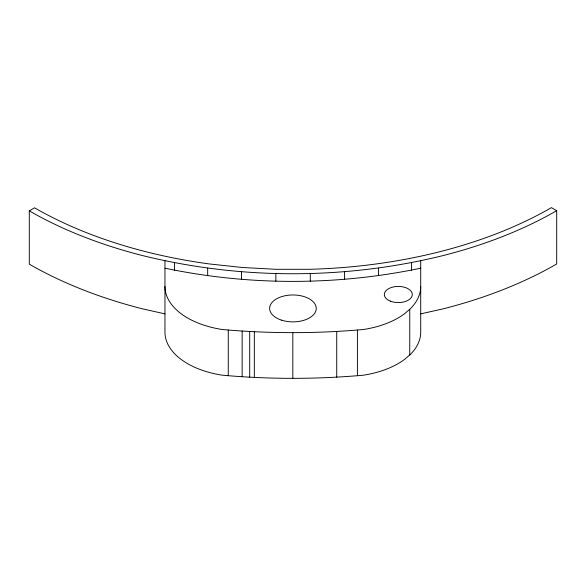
<?xml version="1.0" encoding="UTF-8"?>
<svg xmlns="http://www.w3.org/2000/svg" width="586" height="586" viewBox="0 0 586 586"><rect width="100%" height="100%" fill="white"/><g stroke="black" fill="none" stroke-linecap="round" stroke-linejoin="round"><path stroke-width="0.88" d="M164.959 313.862L142.413 308.829A372.93 215.311 0 0 1 29.3 264.154L29.3 210.865L34.574 207.818A365.459 210.997 0 0 0 209.385 263.949L242.575 267.516L276.189 269.304L309.943 269.289A365.459 210.997 0 0 0 551.419 207.627L556.7 210.674L556.7 263.964A372.93 215.311 0 0 1 443.683 308.719L420.711 313.869M29.3 210.865A372.93 215.311 0 0 0 142.413 255.54C240.868 279.852 345.249 279.822 443.683 255.43A372.93 215.311 0 0 0 556.7 210.674M164.959 268.183C248.947 285.785 336.716 285.778 420.711 268.19M164.959 286.451A77.198 44.573 0 0 0 222.175 329.5C269.15 333.683 316.521 333.683 363.488 329.5A77.198 44.573 0 0 0 404.758 313.583L410.368 308.734A77.198 44.573 0 0 0 420.711 286.451M164.959 260.572L164.959 332.123A77.198 44.573 0 0 0 222.175 375.179C269.15 379.398 316.513 379.398 363.488 375.179A77.198 44.573 0 0 0 404.758 359.255L410.368 354.413A77.198 44.573 0 0 0 420.711 332.123L420.711 260.58M411.57 262.631L411.57 270.241M409.753 309.262L409.753 354.94M378.446 268.08L378.446 275.691M357.409 330.079L357.409 375.751M344.59 271.75L344.59 279.361M336.738 331.478L336.738 377.157M310.294 273.596L310.294 281.207M292.832 332.577L292.832 378.373M275.845 273.611L275.845 281.221M254.324 331.72L254.324 377.391M249.709 331.53L249.709 377.208M242.157 331.024L242.157 376.695M241.542 271.787L241.542 279.397M228.262 330.079L228.262 375.751M207.678 268.146L207.678 275.757M174.54 262.711L174.54 270.329M390.444 301.182A13.983 8.072 0 0 0 412.258 295.102A13.983 8.072 0 0 0 392.232 287.235A13.983 8.072 0 0 0 390.444 301.182M281.28 320.073A23.308 13.456 0 0 0 316.242 308.419A23.308 13.456 0 0 0 281.28 296.765A23.308 13.456 0 0 0 281.28 320.073"/></g></svg>
